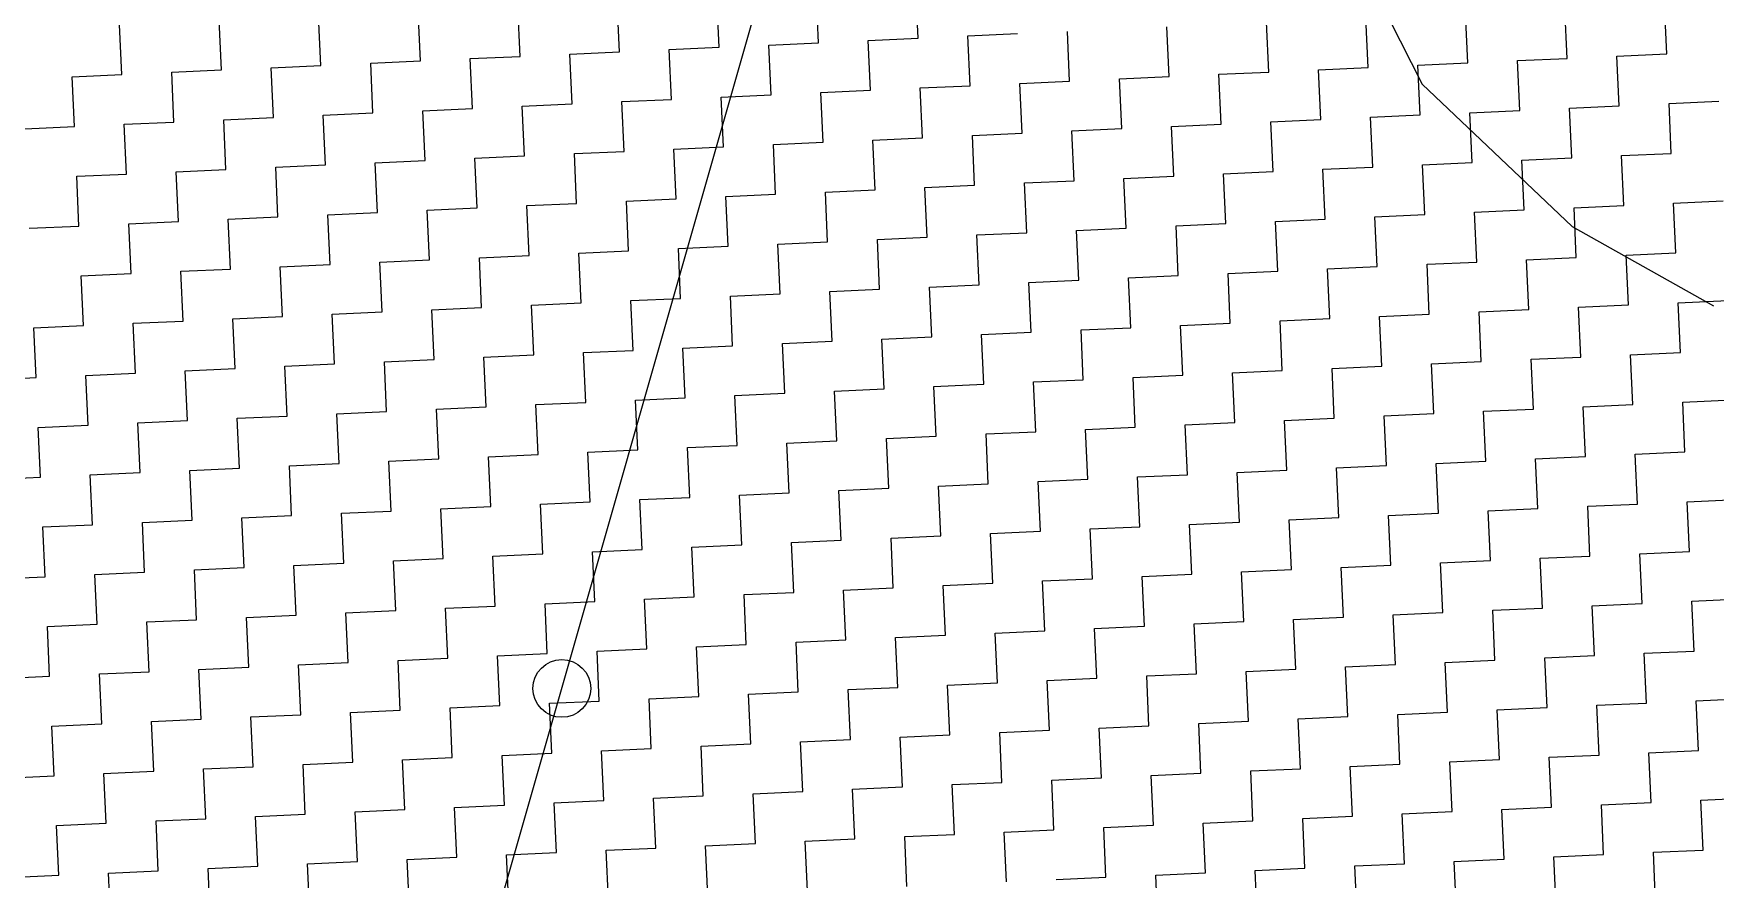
# Model space of a CAD drawing. Header units: metres. Extents: x 280741 to 282709, y 2085398 to 2088597.
# Drawn here: x 282112.8 to 282324.9, y 2086768.1 to 2086874.8 of the extents above; entities that cross this region are included whole.
import ezdxf

# ---------------------------------------------------------------- set-up
doc = ezdxf.new("R2010")
doc.units = ezdxf.units.M
for name, color, linetype in [('LINE_WATER', 4, 'Continuous'), ('POLY_HATCH', 12, 'Continuous'), ('POLY_PARCEL', 6, 'Continuous')]:
    doc.layers.add(name, color=color, linetype=linetype)

msp = doc.modelspace()

# ---------------------------------------------------------------- linework, layer by layer
msp.add_circle((282179.41, 2086792.23), 3.64)
at = {"layer": 'LINE_WATER'}
for p, q in [((282272.84, 2086898.14), (282287.95, 2086868.46)), ((282287.95, 2086868.46), (282306.86, 2086850.51)), ((282306.86, 2086850.51), (282324.69, 2086840.48))]:
    msp.add_line(p, q, dxfattribs=at)
at = {"layer": 'POLY_HATCH', "linetype": 'Continuous'}
for p, q in [((282186.69, 2086872.52), (282186.4, 2086878.8)), ((282199.24, 2086873.1), (282198.96, 2086879.37)), ((282211.79, 2086873.67), (282211.51, 2086879.95)), ((282224.35, 2086874.24), (282224.06, 2086880.52)), ((282318.78, 2086872.27), (282318.49, 2086878.54)), ((282136.48, 2086870.23), (282136.19, 2086876.51)), ((282149.03, 2086870.8), (282148.74, 2086877.08)), ((282161.58, 2086871.38), (282161.3, 2086877.65)), ((282174.14, 2086871.95), (282173.85, 2086878.23)), ((282281.12, 2086870.55), (282280.83, 2086876.82)), ((282293.67, 2086871.12), (282293.39, 2086877.4)), ((282306.23, 2086871.69), (282305.94, 2086877.97)), ((282123.93, 2086869.66), (282123.64, 2086875.93)), ((282218.07, 2086873.96), (282224.35, 2086874.24)), ((282230.62, 2086874.53), (282236.9, 2086874.82)), ((282230.91, 2086868.25), (282230.62, 2086874.53)), ((282243.46, 2086868.83), (282243.18, 2086875.1)), ((282256.02, 2086869.4), (282255.73, 2086875.68)), ((282268.57, 2086869.97), (282268.28, 2086876.25)), ((282180.41, 2086872.24), (282186.69, 2086872.52)), ((282180.7, 2086865.96), (282180.41, 2086872.24)), ((282192.97, 2086872.81), (282199.24, 2086873.1)), ((282193.25, 2086866.53), (282192.97, 2086872.81)), ((282205.52, 2086873.38), (282211.79, 2086873.67)), ((282205.8, 2086867.11), (282205.52, 2086873.38)), ((282218.36, 2086867.68), (282218.07, 2086873.96)), ((282312.5, 2086871.98), (282318.78, 2086872.27)), ((282130.2, 2086869.94), (282136.48, 2086870.23)), ((282142.75, 2086870.52), (282149.03, 2086870.8)), ((282143.04, 2086864.24), (282142.75, 2086870.52)), ((282155.31, 2086871.09), (282161.58, 2086871.38)), ((282155.59, 2086864.81), (282155.31, 2086871.09)), ((282167.86, 2086871.66), (282174.14, 2086871.95)), ((282168.15, 2086865.39), (282167.86, 2086871.66)), ((282274.84, 2086870.26), (282281.12, 2086870.55)), ((282275.13, 2086863.98), (282274.84, 2086870.26)), ((282287.4, 2086870.83), (282293.67, 2086871.12)), ((282287.68, 2086864.56), (282287.4, 2086870.83)), ((282299.95, 2086871.41), (282306.23, 2086871.69)), ((282300.24, 2086865.13), (282299.95, 2086871.41)), ((282312.79, 2086865.7), (282312.5, 2086871.98)), ((282117.65, 2086869.37), (282123.93, 2086869.66)), ((282117.94, 2086863.09), (282117.65, 2086869.37)), ((282130.49, 2086863.67), (282130.2, 2086869.94)), ((282224.63, 2086867.97), (282230.91, 2086868.25)), ((282224.92, 2086861.69), (282224.63, 2086867.97)), ((282237.19, 2086868.54), (282243.46, 2086868.83)), ((282237.47, 2086862.26), (282237.19, 2086868.54)), ((282249.74, 2086869.11), (282256.02, 2086869.4)), ((282250.03, 2086862.84), (282249.74, 2086869.11)), ((282262.29, 2086869.69), (282268.57, 2086869.97)), ((282262.58, 2086863.41), (282262.29, 2086869.69)), ((282174.42, 2086865.67), (282180.7, 2086865.96)), ((282186.98, 2086866.25), (282193.25, 2086866.53)), ((282187.26, 2086859.97), (282186.98, 2086866.25)), ((282199.53, 2086866.82), (282205.8, 2086867.11)), ((282199.82, 2086860.54), (282199.53, 2086866.82)), ((282212.08, 2086867.39), (282218.36, 2086867.68)), ((282212.37, 2086861.12), (282212.08, 2086867.39)), ((282319.07, 2086865.99), (282325.34, 2086866.28)), ((282319.35, 2086859.71), (282319.07, 2086865.99)), ((282124.21, 2086863.38), (282130.49, 2086863.67)), ((282136.77, 2086863.95), (282143.04, 2086864.24)), ((282137.05, 2086857.68), (282136.77, 2086863.95)), ((282149.32, 2086864.53), (282155.59, 2086864.81)), ((282149.6, 2086858.25), (282149.32, 2086864.53)), ((282161.87, 2086865.1), (282168.15, 2086865.39)), ((282162.16, 2086858.82), (282161.87, 2086865.1)), ((282174.71, 2086859.4), (282174.42, 2086865.67)), ((282268.85, 2086863.7), (282275.13, 2086863.98)), ((282269.14, 2086857.42), (282268.85, 2086863.7)), ((282281.41, 2086864.27), (282287.68, 2086864.56)), ((282281.69, 2086857.99), (282281.41, 2086864.27)), ((282293.96, 2086864.84), (282300.24, 2086865.13)), ((282294.25, 2086858.57), (282293.96, 2086864.84)), ((282306.51, 2086865.42), (282312.79, 2086865.7)), ((282306.8, 2086859.14), (282306.51, 2086865.42)), ((282111.66, 2086862.81), (282117.94, 2086863.09)), ((282124.5, 2086857.1), (282124.21, 2086863.38)), ((282218.64, 2086861.4), (282224.92, 2086861.69)), ((282231.2, 2086861.98), (282237.47, 2086862.26)), ((282231.48, 2086855.7), (282231.2, 2086861.98)), ((282243.75, 2086862.55), (282250.03, 2086862.84)), ((282244.04, 2086856.27), (282243.75, 2086862.55)), ((282256.3, 2086863.12), (282262.58, 2086863.41)), ((282256.59, 2086856.85), (282256.3, 2086863.12)), ((282168.43, 2086859.11), (282174.71, 2086859.4)), ((282180.99, 2086859.68), (282187.26, 2086859.97)), ((282181.27, 2086853.41), (282180.99, 2086859.68)), ((282193.54, 2086860.26), (282199.82, 2086860.54)), ((282193.83, 2086853.98), (282193.54, 2086860.26)), ((282206.09, 2086860.83), (282212.37, 2086861.12)), ((282206.38, 2086854.55), (282206.09, 2086860.83)), ((282218.93, 2086855.13), (282218.64, 2086861.4)), ((282313.08, 2086859.43), (282319.35, 2086859.71)), ((282313.36, 2086853.15), (282313.08, 2086859.43)), ((282130.78, 2086857.39), (282137.05, 2086857.68)), ((282131.06, 2086851.11), (282130.78, 2086857.39)), ((282143.33, 2086857.96), (282149.6, 2086858.25)), ((282143.61, 2086851.69), (282143.33, 2086857.96)), ((282155.88, 2086858.54), (282162.16, 2086858.82)), ((282156.17, 2086852.26), (282155.88, 2086858.54)), ((282168.72, 2086852.83), (282168.43, 2086859.11)), ((282262.87, 2086857.13), (282269.14, 2086857.42)), ((282275.42, 2086857.71), (282281.69, 2086857.99)), ((282275.7, 2086851.43), (282275.42, 2086857.71)), ((282287.97, 2086858.28), (282294.25, 2086858.57)), ((282288.26, 2086852), (282287.97, 2086858.28)), ((282300.52, 2086858.85), (282306.8, 2086859.14)), ((282300.81, 2086852.58), (282300.52, 2086858.85)), ((282118.22, 2086856.82), (282124.5, 2086857.1)), ((282118.51, 2086850.54), (282118.22, 2086856.82)), ((282225.21, 2086855.41), (282231.48, 2086855.7)), ((282225.49, 2086849.14), (282225.21, 2086855.41)), ((282237.76, 2086855.99), (282244.04, 2086856.27)), ((282238.05, 2086849.71), (282237.76, 2086855.99)), ((282250.31, 2086856.56), (282256.59, 2086856.85)), ((282250.6, 2086850.28), (282250.31, 2086856.56)), ((282263.15, 2086850.86), (282262.87, 2086857.13)), ((282175, 2086853.12), (282181.27, 2086853.41)), ((282175.28, 2086846.84), (282175, 2086853.12)), ((282187.55, 2086853.69), (282193.83, 2086853.98)), ((282187.84, 2086847.42), (282187.55, 2086853.69)), ((282200.1, 2086854.27), (282206.38, 2086854.55)), ((282200.39, 2086847.99), (282200.1, 2086854.27)), ((282212.65, 2086854.84), (282218.93, 2086855.13)), ((282212.94, 2086848.56), (282212.65, 2086854.84)), ((282307.09, 2086852.86), (282313.36, 2086853.15)), ((282319.64, 2086853.44), (282325.91, 2086853.72)), ((282319.93, 2086847.16), (282319.64, 2086853.44)), ((282124.79, 2086850.83), (282131.06, 2086851.11)), ((282137.34, 2086851.4), (282143.61, 2086851.69)), ((282137.63, 2086845.13), (282137.34, 2086851.4)), ((282149.89, 2086851.97), (282156.17, 2086852.26)), ((282150.18, 2086845.7), (282149.89, 2086851.97)), ((282162.44, 2086852.55), (282168.72, 2086852.83)), ((282162.73, 2086846.27), (282162.44, 2086852.55)), ((282269.43, 2086851.14), (282275.7, 2086851.43)), ((282269.71, 2086844.87), (282269.43, 2086851.14)), ((282281.98, 2086851.72), (282288.26, 2086852)), ((282282.27, 2086845.44), (282281.98, 2086851.72)), ((282294.53, 2086852.29), (282300.81, 2086852.58)), ((282294.82, 2086846.01), (282294.53, 2086852.29)), ((282307.37, 2086846.59), (282307.09, 2086852.86)), ((282112.23, 2086850.26), (282118.51, 2086850.54)), ((282125.07, 2086844.55), (282124.79, 2086850.83)), ((282219.22, 2086848.85), (282225.49, 2086849.14)), ((282219.5, 2086842.57), (282219.22, 2086848.85)), ((282231.77, 2086849.42), (282238.05, 2086849.71)), ((282232.06, 2086843.15), (282231.77, 2086849.42)), ((282244.32, 2086850), (282250.6, 2086850.28)), ((282244.61, 2086843.72), (282244.32, 2086850)), ((282256.88, 2086850.57), (282263.15, 2086850.86)), ((282257.16, 2086844.29), (282256.88, 2086850.57)), ((282169.01, 2086846.56), (282175.28, 2086846.84)), ((282181.56, 2086847.13), (282187.84, 2086847.42)), ((282181.85, 2086840.86), (282181.56, 2086847.13)), ((282194.11, 2086847.7), (282200.39, 2086847.99)), ((282194.4, 2086841.43), (282194.11, 2086847.7)), ((282206.66, 2086848.28), (282212.94, 2086848.56)), ((282206.95, 2086842), (282206.66, 2086848.28)), ((282313.65, 2086846.87), (282319.93, 2086847.16)), ((282313.94, 2086840.6), (282313.65, 2086846.87)), ((282118.8, 2086844.27), (282125.07, 2086844.55)), ((282131.35, 2086844.84), (282137.63, 2086845.13)), ((282131.64, 2086838.56), (282131.35, 2086844.84)), ((282143.9, 2086845.41), (282150.18, 2086845.7)), ((282144.19, 2086839.14), (282143.9, 2086845.41)), ((282156.45, 2086845.99), (282162.73, 2086846.27)), ((282156.74, 2086839.71), (282156.45, 2086845.99)), ((282169.29, 2086840.28), (282169.01, 2086846.56)), ((282263.44, 2086844.58), (282269.71, 2086844.87)), ((282263.72, 2086838.3), (282263.44, 2086844.58)), ((282275.99, 2086845.15), (282282.27, 2086845.44)), ((282276.28, 2086838.88), (282275.99, 2086845.15)), ((282288.54, 2086845.73), (282294.82, 2086846.01)), ((282288.83, 2086839.45), (282288.54, 2086845.73)), ((282301.1, 2086846.3), (282307.37, 2086846.59)), ((282301.38, 2086840.02), (282301.1, 2086846.3)), ((282119.08, 2086837.99), (282118.8, 2086844.27)), ((282213.23, 2086842.29), (282219.5, 2086842.57)), ((282225.78, 2086842.86), (282232.06, 2086843.15)), ((282226.07, 2086836.59), (282225.78, 2086842.86)), ((282238.33, 2086843.43), (282244.61, 2086843.72)), ((282238.62, 2086837.16), (282238.33, 2086843.43)), ((282250.89, 2086844.01), (282257.16, 2086844.29)), ((282251.17, 2086837.73), (282250.89, 2086844.01)), ((282175.57, 2086840.57), (282181.85, 2086840.86)), ((282175.86, 2086834.29), (282175.57, 2086840.57)), ((282188.12, 2086841.14), (282194.4, 2086841.43)), ((282188.41, 2086834.87), (282188.12, 2086841.14)), ((282200.67, 2086841.71), (282206.95, 2086842)), ((282200.96, 2086835.44), (282200.67, 2086841.71)), ((282213.51, 2086836.01), (282213.23, 2086842.29)), ((282307.66, 2086840.31), (282313.94, 2086840.6)), ((282307.95, 2086834.03), (282307.66, 2086840.31)), ((282320.21, 2086840.88), (282326.49, 2086841.17)), ((282320.5, 2086834.61), (282320.21, 2086840.88)), ((282125.36, 2086838.28), (282131.64, 2086838.56)), ((282125.65, 2086832), (282125.36, 2086838.28)), ((282137.91, 2086838.85), (282144.19, 2086839.14)), ((282138.2, 2086832.57), (282137.91, 2086838.85)), ((282150.46, 2086839.42), (282156.74, 2086839.71)), ((282150.75, 2086833.15), (282150.46, 2086839.42)), ((282163.02, 2086840), (282169.29, 2086840.28)), ((282163.3, 2086833.72), (282163.02, 2086840)), ((282257.45, 2086838.02), (282263.72, 2086838.3)), ((282270, 2086838.59), (282276.28, 2086838.88)), ((282270.29, 2086832.31), (282270, 2086838.59)), ((282282.55, 2086839.16), (282288.83, 2086839.45)), ((282282.84, 2086832.89), (282282.55, 2086839.16)), ((282295.11, 2086839.74), (282301.38, 2086840.02)), ((282295.39, 2086833.46), (282295.11, 2086839.74)), ((282112.81, 2086837.7), (282119.08, 2086837.99)), ((282113.09, 2086831.43), (282112.81, 2086837.7)), ((282219.79, 2086836.3), (282226.07, 2086836.59)), ((282220.08, 2086830.02), (282219.79, 2086836.3)), ((282232.34, 2086836.87), (282238.62, 2086837.16)), ((282232.63, 2086830.6), (282232.34, 2086836.87)), ((282244.9, 2086837.44), (282251.17, 2086837.73)), ((282245.18, 2086831.17), (282244.9, 2086837.44)), ((282257.74, 2086831.74), (282257.45, 2086838.02)), ((282169.58, 2086834.01), (282175.86, 2086834.29)), ((282169.87, 2086827.73), (282169.58, 2086834.01)), ((282182.13, 2086834.58), (282188.41, 2086834.87)), ((282182.42, 2086828.3), (282182.13, 2086834.58)), ((282194.69, 2086835.15), (282200.96, 2086835.44)), ((282194.97, 2086828.88), (282194.69, 2086835.15)), ((282207.24, 2086835.73), (282213.51, 2086836.01)), ((282207.52, 2086829.45), (282207.24, 2086835.73)), ((282301.67, 2086833.75), (282307.95, 2086834.03)), ((282314.22, 2086834.32), (282320.5, 2086834.61)), ((282314.51, 2086828.04), (282314.22, 2086834.32)), ((282119.37, 2086831.71), (282125.65, 2086832)), ((282131.92, 2086832.29), (282138.2, 2086832.57)), ((282132.21, 2086826.01), (282131.92, 2086832.29)), ((282144.47, 2086832.86), (282150.75, 2086833.15)), ((282144.76, 2086826.58), (282144.47, 2086832.86)), ((282157.03, 2086833.43), (282163.3, 2086833.72)), ((282157.31, 2086827.16), (282157.03, 2086833.43)), ((282264.01, 2086832.03), (282270.29, 2086832.31)), ((282264.3, 2086825.75), (282264.01, 2086832.03)), ((282276.56, 2086832.6), (282282.84, 2086832.89)), ((282276.85, 2086826.33), (282276.56, 2086832.6)), ((282289.12, 2086833.17), (282295.39, 2086833.46)), ((282289.4, 2086826.9), (282289.12, 2086833.17)), ((282301.96, 2086827.47), (282301.67, 2086833.75)), ((282106.82, 2086831.14), (282113.09, 2086831.43)), ((282119.66, 2086825.44), (282119.37, 2086831.71)), ((282213.8, 2086829.74), (282220.08, 2086830.02)), ((282214.09, 2086823.46), (282213.8, 2086829.74)), ((282226.35, 2086830.31), (282232.63, 2086830.6)), ((282226.64, 2086824.03), (282226.35, 2086830.31)), ((282238.91, 2086830.88), (282245.18, 2086831.17)), ((282239.19, 2086824.61), (282238.91, 2086830.88)), ((282251.46, 2086831.46), (282257.74, 2086831.74)), ((282251.75, 2086825.18), (282251.46, 2086831.46)), ((282163.59, 2086827.44), (282169.87, 2086827.73)), ((282176.14, 2086828.02), (282182.42, 2086828.3)), ((282176.43, 2086821.74), (282176.14, 2086828.02)), ((282188.7, 2086828.59), (282194.97, 2086828.88)), ((282188.98, 2086822.31), (282188.7, 2086828.59)), ((282201.25, 2086829.16), (282207.52, 2086829.45)), ((282201.53, 2086822.89), (282201.25, 2086829.16)), ((282308.23, 2086827.76), (282314.51, 2086828.04)), ((282308.52, 2086821.48), (282308.23, 2086827.76)), ((282320.79, 2086828.33), (282327.06, 2086828.62)), ((282321.07, 2086822.06), (282320.79, 2086828.33)), ((282125.93, 2086825.72), (282132.21, 2086826.01)), ((282126.22, 2086819.45), (282125.93, 2086825.72)), ((282138.48, 2086826.3), (282144.76, 2086826.58)), ((282138.77, 2086820.02), (282138.48, 2086826.3)), ((282151.04, 2086826.87), (282157.31, 2086827.16)), ((282151.32, 2086820.59), (282151.04, 2086826.87)), ((282163.88, 2086821.17), (282163.59, 2086827.44)), ((282258.02, 2086825.47), (282264.3, 2086825.75)), ((282258.31, 2086819.19), (282258.02, 2086825.47)), ((282270.57, 2086826.04), (282276.85, 2086826.33)), ((282270.86, 2086819.76), (282270.57, 2086826.04)), ((282283.13, 2086826.61), (282289.4, 2086826.9)), ((282283.41, 2086820.34), (282283.13, 2086826.61)), ((282295.68, 2086827.18), (282301.96, 2086827.47)), ((282295.97, 2086820.91), (282295.68, 2086827.18)), ((282113.38, 2086825.15), (282119.66, 2086825.44)), ((282113.67, 2086818.87), (282113.38, 2086825.15)), ((282207.81, 2086823.17), (282214.09, 2086823.46)), ((282220.36, 2086823.75), (282226.64, 2086824.03)), ((282220.65, 2086817.47), (282220.36, 2086823.75)), ((282232.92, 2086824.32), (282239.19, 2086824.61)), ((282233.2, 2086818.04), (282232.92, 2086824.32)), ((282245.47, 2086824.89), (282251.75, 2086825.18)), ((282245.76, 2086818.62), (282245.47, 2086824.89)), ((282170.15, 2086821.45), (282176.43, 2086821.74)), ((282170.44, 2086815.18), (282170.15, 2086821.45)), ((282182.71, 2086822.03), (282188.98, 2086822.31)), ((282182.99, 2086815.75), (282182.71, 2086822.03)), ((282195.26, 2086822.6), (282201.53, 2086822.89)), ((282195.55, 2086816.32), (282195.26, 2086822.6)), ((282208.1, 2086816.9), (282207.81, 2086823.17)), ((282302.24, 2086821.2), (282308.52, 2086821.48)), ((282314.8, 2086821.77), (282321.07, 2086822.06)), ((282315.08, 2086815.49), (282314.8, 2086821.77)), ((282119.94, 2086819.16), (282126.22, 2086819.45)), ((282120.23, 2086812.88), (282119.94, 2086819.16)), ((282132.5, 2086819.73), (282138.77, 2086820.02)), ((282132.78, 2086813.46), (282132.5, 2086819.73)), ((282145.05, 2086820.31), (282151.32, 2086820.59)), ((282145.33, 2086814.03), (282145.05, 2086820.31)), ((282157.6, 2086820.88), (282163.88, 2086821.17)), ((282157.89, 2086814.6), (282157.6, 2086820.88)), ((282252.03, 2086818.9), (282258.31, 2086819.19)), ((282264.58, 2086819.48), (282270.86, 2086819.76)), ((282264.87, 2086813.2), (282264.58, 2086819.48)), ((282277.14, 2086820.05), (282283.41, 2086820.34)), ((282277.42, 2086813.77), (282277.14, 2086820.05)), ((282289.69, 2086820.62), (282295.97, 2086820.91)), ((282289.98, 2086814.35), (282289.69, 2086820.62)), ((282302.53, 2086814.92), (282302.24, 2086821.2)), ((282107.39, 2086818.59), (282113.67, 2086818.87)), ((282214.37, 2086817.18), (282220.65, 2086817.47)), ((282214.66, 2086810.91), (282214.37, 2086817.18)), ((282226.93, 2086817.76), (282233.2, 2086818.04)), ((282227.21, 2086811.48), (282226.93, 2086817.76)), ((282239.48, 2086818.33), (282245.76, 2086818.62)), ((282239.77, 2086812.05), (282239.48, 2086818.33)), ((282252.32, 2086812.63), (282252.03, 2086818.9)), ((282164.16, 2086814.89), (282170.44, 2086815.18)), ((282164.45, 2086808.61), (282164.16, 2086814.89)), ((282176.72, 2086815.46), (282182.99, 2086815.75)), ((282177, 2086809.19), (282176.72, 2086815.46)), ((282189.27, 2086816.04), (282195.55, 2086816.32)), ((282189.56, 2086809.76), (282189.27, 2086816.04)), ((282201.82, 2086816.61), (282208.1, 2086816.9)), ((282202.11, 2086810.33), (282201.82, 2086816.61)), ((282296.25, 2086814.63), (282302.53, 2086814.92)), ((282308.81, 2086815.21), (282315.08, 2086815.49)), ((282309.09, 2086808.93), (282308.81, 2086815.21)), ((282321.36, 2086815.78), (282327.63, 2086816.07)), ((282321.64, 2086809.5), (282321.36, 2086815.78)), ((282113.95, 2086812.6), (282120.23, 2086812.88)), ((282126.51, 2086813.17), (282132.78, 2086813.46)), ((282126.79, 2086806.89), (282126.51, 2086813.17)), ((282139.06, 2086813.74), (282145.33, 2086814.03)), ((282139.34, 2086807.47), (282139.06, 2086813.74)), ((282151.61, 2086814.32), (282157.89, 2086814.6)), ((282151.9, 2086808.04), (282151.61, 2086814.32)), ((282258.59, 2086812.91), (282264.87, 2086813.2)), ((282258.88, 2086806.64), (282258.59, 2086812.91)), ((282271.15, 2086813.49), (282277.42, 2086813.77)), ((282271.43, 2086807.21), (282271.15, 2086813.49)), ((282283.7, 2086814.06), (282289.98, 2086814.35)), ((282283.99, 2086807.78), (282283.7, 2086814.06)), ((282296.54, 2086808.36), (282296.25, 2086814.63)), ((282114.24, 2086806.32), (282113.95, 2086812.6)), ((282208.38, 2086810.62), (282214.66, 2086810.91)), ((282208.67, 2086804.34), (282208.38, 2086810.62)), ((282220.94, 2086811.19), (282227.21, 2086811.48)), ((282221.22, 2086804.92), (282220.94, 2086811.19)), ((282233.49, 2086811.77), (282239.77, 2086812.05)), ((282233.78, 2086805.49), (282233.49, 2086811.77)), ((282246.04, 2086812.34), (282252.32, 2086812.63)), ((282246.33, 2086806.06), (282246.04, 2086812.34)), ((282158.17, 2086808.33), (282164.45, 2086808.61)), ((282170.73, 2086808.9), (282177, 2086809.19)), ((282171.01, 2086802.62), (282170.73, 2086808.9)), ((282183.28, 2086809.47), (282189.56, 2086809.76)), ((282183.57, 2086803.2), (282183.28, 2086809.47)), ((282195.83, 2086810.05), (282202.11, 2086810.33)), ((282196.12, 2086803.77), (282195.83, 2086810.05)), ((282302.82, 2086808.64), (282309.09, 2086808.93)), ((282303.1, 2086802.37), (282302.82, 2086808.64)), ((282315.37, 2086809.22), (282321.64, 2086809.5)), ((282315.66, 2086802.94), (282315.37, 2086809.22)), ((282120.52, 2086806.61), (282126.79, 2086806.89)), ((282120.8, 2086800.33), (282120.52, 2086806.61)), ((282133.07, 2086807.18), (282139.34, 2086807.47)), ((282133.35, 2086800.9), (282133.07, 2086807.18)), ((282145.62, 2086807.75), (282151.9, 2086808.04)), ((282145.91, 2086801.48), (282145.62, 2086807.75)), ((282158.46, 2086802.05), (282158.17, 2086808.33)), ((282252.61, 2086806.35), (282258.88, 2086806.64)), ((282265.16, 2086806.92), (282271.43, 2086807.21)), ((282265.44, 2086800.65), (282265.16, 2086806.92)), ((282277.71, 2086807.5), (282283.99, 2086807.78)), ((282278, 2086801.22), (282277.71, 2086807.5)), ((282290.26, 2086808.07), (282296.54, 2086808.36)), ((282290.55, 2086801.79), (282290.26, 2086808.07)), ((282107.96, 2086806.03), (282114.24, 2086806.32)), ((282202.39, 2086804.06), (282208.67, 2086804.34)), ((282214.95, 2086804.63), (282221.22, 2086804.92)), ((282215.23, 2086798.35), (282214.95, 2086804.63)), ((282227.5, 2086805.2), (282233.78, 2086805.49)), ((282227.79, 2086798.93), (282227.5, 2086805.2)), ((282240.05, 2086805.78), (282246.33, 2086806.06)), ((282240.34, 2086799.5), (282240.05, 2086805.78)), ((282252.89, 2086800.07), (282252.61, 2086806.35)), ((282164.74, 2086802.34), (282171.01, 2086802.62)), ((282165.02, 2086796.06), (282164.74, 2086802.34)), ((282177.29, 2086802.91), (282183.57, 2086803.2)), ((282177.58, 2086796.63), (282177.29, 2086802.91)), ((282189.84, 2086803.48), (282196.12, 2086803.77)), ((282190.13, 2086797.21), (282189.84, 2086803.48)), ((282202.68, 2086797.78), (282202.39, 2086804.06)), ((282296.83, 2086802.08), (282303.1, 2086802.37)), ((282309.38, 2086802.65), (282315.66, 2086802.94)), ((282309.67, 2086796.38), (282309.38, 2086802.65)), ((282321.93, 2086803.23), (282328.21, 2086803.51)), ((282322.22, 2086796.95), (282321.93, 2086803.23)), ((282114.53, 2086800.04), (282120.8, 2086800.33)), ((282114.81, 2086793.77), (282114.53, 2086800.04)), ((282127.08, 2086800.62), (282133.35, 2086800.9)), ((282127.37, 2086794.34), (282127.08, 2086800.62)), ((282139.63, 2086801.19), (282145.91, 2086801.48)), ((282139.92, 2086794.91), (282139.63, 2086801.19)), ((282152.18, 2086801.76), (282158.46, 2086802.05)), ((282152.47, 2086795.49), (282152.18, 2086801.76)), ((282246.62, 2086799.79), (282252.89, 2086800.07)), ((282259.17, 2086800.36), (282265.44, 2086800.65)), ((282259.45, 2086794.08), (282259.17, 2086800.36)), ((282271.72, 2086800.93), (282278, 2086801.22)), ((282272.01, 2086794.66), (282271.72, 2086800.93)), ((282284.27, 2086801.51), (282290.55, 2086801.79)), ((282284.56, 2086795.23), (282284.27, 2086801.51)), ((282297.11, 2086795.8), (282296.83, 2086802.08)), ((282208.96, 2086798.07), (282215.23, 2086798.35)), ((282209.24, 2086791.79), (282208.96, 2086798.07)), ((282221.51, 2086798.64), (282227.79, 2086798.93)), ((282221.8, 2086792.36), (282221.51, 2086798.64)), ((282234.06, 2086799.21), (282240.34, 2086799.5)), ((282234.35, 2086792.94), (282234.06, 2086799.21)), ((282246.9, 2086793.51), (282246.62, 2086799.79)), ((282158.75, 2086795.77), (282165.02, 2086796.06)), ((282159.03, 2086789.5), (282158.75, 2086795.77)), ((282171.3, 2086796.35), (282177.58, 2086796.63)), ((282171.59, 2086790.07), (282171.3, 2086796.35)), ((282183.85, 2086796.92), (282190.13, 2086797.21)), ((282184.14, 2086790.64), (282183.85, 2086796.92)), ((282196.4, 2086797.49), (282202.68, 2086797.78)), ((282196.69, 2086791.22), (282196.4, 2086797.49)), ((282290.84, 2086795.52), (282297.11, 2086795.8)), ((282303.39, 2086796.09), (282309.67, 2086796.38)), ((282303.68, 2086789.81), (282303.39, 2086796.09)), ((282315.94, 2086796.66), (282322.22, 2086796.95)), ((282316.23, 2086790.39), (282315.94, 2086796.66)), ((282108.54, 2086793.48), (282114.81, 2086793.77)), ((282121.09, 2086794.05), (282127.37, 2086794.34)), ((282121.38, 2086787.78), (282121.09, 2086794.05)), ((282133.64, 2086794.63), (282139.92, 2086794.91)), ((282133.93, 2086788.35), (282133.64, 2086794.63)), ((282146.19, 2086795.2), (282152.47, 2086795.49)), ((282146.48, 2086788.92), (282146.19, 2086795.2)), ((282253.18, 2086793.8), (282259.45, 2086794.08)), ((282253.47, 2086787.52), (282253.18, 2086793.8)), ((282265.73, 2086794.37), (282272.01, 2086794.66)), ((282266.02, 2086788.09), (282265.73, 2086794.37)), ((282278.28, 2086794.94), (282284.56, 2086795.23)), ((282278.57, 2086788.67), (282278.28, 2086794.94)), ((282291.12, 2086789.24), (282290.84, 2086795.52)), ((282202.97, 2086791.5), (282209.24, 2086791.79)), ((282215.52, 2086792.08), (282221.8, 2086792.36)), ((282215.81, 2086785.8), (282215.52, 2086792.08)), ((282228.07, 2086792.65), (282234.35, 2086792.94)), ((282228.36, 2086786.37), (282228.07, 2086792.65)), ((282240.63, 2086793.22), (282246.9, 2086793.51)), ((282240.91, 2086786.95), (282240.63, 2086793.22)), ((282152.76, 2086789.21), (282159.03, 2086789.5)), ((282165.31, 2086789.78), (282171.59, 2086790.07)), ((282165.6, 2086783.51), (282165.31, 2086789.78)), ((282177.86, 2086790.36), (282184.14, 2086790.64)), ((282178.15, 2086784.08), (282177.86, 2086790.36)), ((282190.42, 2086790.93), (282196.69, 2086791.22)), ((282190.7, 2086784.65), (282190.42, 2086790.93)), ((282203.25, 2086785.23), (282202.97, 2086791.5)), ((282297.4, 2086789.53), (282303.68, 2086789.81)), ((282297.69, 2086783.25), (282297.4, 2086789.53)), ((282309.95, 2086790.1), (282316.23, 2086790.39)), ((282310.24, 2086783.82), (282309.95, 2086790.1)), ((282322.5, 2086790.67), (282328.78, 2086790.96)), ((282322.79, 2086784.4), (282322.5, 2086790.67)), ((282115.1, 2086787.49), (282121.38, 2086787.78)), ((282115.39, 2086781.22), (282115.1, 2086787.49)), ((282127.65, 2086788.07), (282133.93, 2086788.35)), ((282127.94, 2086781.79), (282127.65, 2086788.07)), ((282140.2, 2086788.64), (282146.48, 2086788.92)), ((282140.49, 2086782.36), (282140.2, 2086788.64)), ((282153.04, 2086782.94), (282152.76, 2086789.21)), ((282247.19, 2086787.23), (282253.47, 2086787.52)), ((282259.74, 2086787.81), (282266.02, 2086788.09)), ((282260.03, 2086781.53), (282259.74, 2086787.81)), ((282272.29, 2086788.38), (282278.57, 2086788.67)), ((282272.58, 2086782.1), (282272.29, 2086788.38)), ((282284.85, 2086788.95), (282291.12, 2086789.24)), ((282285.13, 2086782.68), (282284.85, 2086788.95)), ((282196.98, 2086784.94), (282203.25, 2086785.23)), ((282209.53, 2086785.51), (282215.81, 2086785.8)), ((282209.82, 2086779.24), (282209.53, 2086785.51)), ((282222.08, 2086786.09), (282228.36, 2086786.37)), ((282222.37, 2086779.81), (282222.08, 2086786.09)), ((282234.64, 2086786.66), (282240.91, 2086786.95)), ((282234.92, 2086780.38), (282234.64, 2086786.66)), ((282247.48, 2086780.96), (282247.19, 2086787.23)), ((282159.32, 2086783.22), (282165.6, 2086783.51)), ((282159.61, 2086776.95), (282159.32, 2086783.22)), ((282171.87, 2086783.79), (282178.15, 2086784.08)), ((282172.16, 2086777.52), (282171.87, 2086783.79)), ((282184.43, 2086784.37), (282190.7, 2086784.65)), ((282184.71, 2086778.09), (282184.43, 2086784.37)), ((282197.26, 2086778.67), (282196.98, 2086784.94)), ((282291.41, 2086782.96), (282297.69, 2086783.25)), ((282303.96, 2086783.54), (282310.24, 2086783.82)), ((282304.25, 2086777.26), (282303.96, 2086783.54)), ((282316.51, 2086784.11), (282322.79, 2086784.4)), ((282316.8, 2086777.83), (282316.51, 2086784.11)), ((282109.11, 2086780.93), (282115.39, 2086781.22)), ((282121.66, 2086781.5), (282127.94, 2086781.79)), ((282121.95, 2086775.23), (282121.66, 2086781.5)), ((282134.21, 2086782.08), (282140.49, 2086782.36)), ((282134.5, 2086775.8), (282134.21, 2086782.08)), ((282146.77, 2086782.65), (282153.04, 2086782.94)), ((282147.05, 2086776.37), (282146.77, 2086782.65)), ((282241.2, 2086780.67), (282247.48, 2086780.96)), ((282253.75, 2086781.24), (282260.03, 2086781.53)), ((282254.04, 2086774.97), (282253.75, 2086781.24)), ((282266.3, 2086781.82), (282272.58, 2086782.1)), ((282266.59, 2086775.54), (282266.3, 2086781.82)), ((282278.86, 2086782.39), (282285.13, 2086782.68)), ((282279.14, 2086776.11), (282278.86, 2086782.39)), ((282291.7, 2086776.69), (282291.41, 2086782.96)), ((282203.54, 2086778.95), (282209.82, 2086779.24)), ((282203.83, 2086772.68), (282203.54, 2086778.95)), ((282216.09, 2086779.52), (282222.37, 2086779.81)), ((282216.38, 2086773.25), (282216.09, 2086779.52)), ((282228.65, 2086780.1), (282234.92, 2086780.38)), ((282228.93, 2086773.82), (282228.65, 2086780.1)), ((282241.49, 2086774.39), (282241.2, 2086780.67)), ((282153.33, 2086776.66), (282159.61, 2086776.95)), ((282165.88, 2086777.23), (282172.16, 2086777.52)), ((282166.17, 2086770.96), (282165.88, 2086777.23)), ((282178.44, 2086777.81), (282184.71, 2086778.09)), ((282178.72, 2086771.53), (282178.44, 2086777.81)), ((282190.99, 2086778.38), (282197.26, 2086778.67)), ((282191.27, 2086772.1), (282190.99, 2086778.38)), ((282285.42, 2086776.4), (282291.7, 2086776.69)), ((282297.97, 2086776.97), (282304.25, 2086777.26)), ((282298.26, 2086770.7), (282297.97, 2086776.97)), ((282310.53, 2086777.55), (282316.8, 2086777.83)), ((282310.81, 2086771.27), (282310.53, 2086777.55)), ((282323.08, 2086778.12), (282329.35, 2086778.41)), ((282323.36, 2086771.84), (282323.08, 2086778.12)), ((282115.67, 2086774.94), (282121.95, 2086775.23)), ((282115.96, 2086768.66), (282115.67, 2086774.94)), ((282128.23, 2086775.51), (282134.5, 2086775.8)), ((282128.51, 2086769.24), (282128.23, 2086775.51)), ((282140.78, 2086776.09), (282147.05, 2086776.37)), ((282141.06, 2086769.81), (282140.78, 2086776.09)), ((282153.62, 2086770.38), (282153.33, 2086776.66)), ((282247.76, 2086774.68), (282254.04, 2086774.97)), ((282248.05, 2086768.41), (282247.76, 2086774.68)), ((282260.31, 2086775.25), (282266.59, 2086775.54)), ((282260.6, 2086768.98), (282260.31, 2086775.25)), ((282272.87, 2086775.83), (282279.14, 2086776.11)), ((282273.15, 2086769.55), (282272.87, 2086775.83)), ((282285.71, 2086770.12), (282285.42, 2086776.4)), ((282197.55, 2086772.39), (282203.83, 2086772.68)), ((282210.1, 2086772.96), (282216.38, 2086773.25)), ((282210.39, 2086766.69), (282210.1, 2086772.96)), ((282222.66, 2086773.54), (282228.93, 2086773.82)), ((282222.94, 2086767.26), (282222.66, 2086773.54)), ((282235.21, 2086774.11), (282241.49, 2086774.39)), ((282235.5, 2086767.83), (282235.21, 2086774.11)), ((282147.34, 2086770.1), (282153.62, 2086770.38)), ((282159.89, 2086770.67), (282166.17, 2086770.96)), ((282160.18, 2086764.39), (282159.89, 2086770.67)), ((282172.45, 2086771.24), (282178.72, 2086771.53)), ((282172.73, 2086764.97), (282172.45, 2086771.24)), ((282185, 2086771.82), (282191.27, 2086772.1)), ((282185.29, 2086765.54), (282185, 2086771.82)), ((282197.84, 2086766.11), (282197.55, 2086772.39)), ((282291.98, 2086770.41), (282298.26, 2086770.7)), ((282292.27, 2086764.14), (282291.98, 2086770.41)), ((282304.54, 2086770.98), (282310.81, 2086771.27)), ((282304.82, 2086764.71), (282304.54, 2086770.98)), ((282317.09, 2086771.56), (282323.36, 2086771.84)), ((282317.37, 2086765.28), (282317.09, 2086771.56)), ((282109.68, 2086768.38), (282115.96, 2086768.66)), ((282122.24, 2086768.95), (282128.51, 2086769.24)), ((282122.52, 2086762.67), (282122.24, 2086768.95)), ((282134.79, 2086769.52), (282141.06, 2086769.81)), ((282135.07, 2086763.25), (282134.79, 2086769.52)), ((282147.63, 2086763.82), (282147.34, 2086770.1)), ((282241.77, 2086768.12), (282248.05, 2086768.41)), ((282254.32, 2086768.69), (282260.6, 2086768.98)), ((282254.61, 2086762.42), (282254.32, 2086768.69)), ((282266.88, 2086769.27), (282273.15, 2086769.55)), ((282267.16, 2086762.99), (282266.88, 2086769.27)), ((282279.43, 2086769.84), (282285.71, 2086770.12)), ((282279.72, 2086763.56), (282279.43, 2086769.84))]:
    msp.add_line(p, q, dxfattribs=at)
at = {"layer": 'POLY_PARCEL'}
msp.add_line((282143.72, 2086667.2), (282236.15, 2086990.99), dxfattribs=at)

doc.saveas('drawing.dxf')
